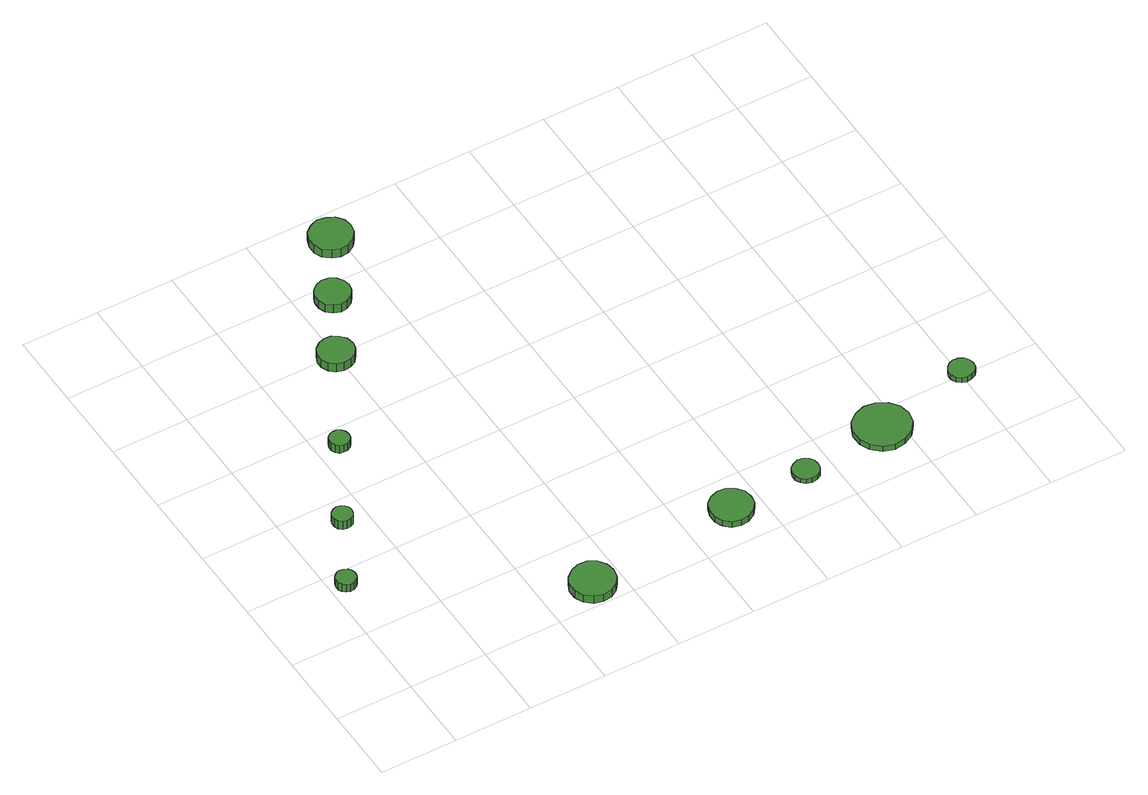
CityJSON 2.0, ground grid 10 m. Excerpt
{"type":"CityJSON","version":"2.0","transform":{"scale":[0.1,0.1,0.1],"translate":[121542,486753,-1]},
"CityObjects":{
"tree1":{"type":"SolitaryVegetationObject","attributes":{"function":"something"},"geometry":[{"type":"MultiSurface","lod":"1","boundaries":[[[0,1,2,3,4,5,6,7,8,9,10,11,12,13,14]],[[15,16,17,18,19,20,21,22,23,24,25,26,27,28,29]],[[0,29,28,1]],[[1,28,27,2]],[[2,27,26,3]],[[3,26,25,4]],[[4,25,24,5]],[[5,24,23,6]],[[6,23,22,7]],[[7,22,21,8]],[[8,21,20,9]],[[9,20,19,10]],[[10,19,18,11]],[[11,18,17,12]],[[12,17,16,13]],[[13,16,15,14]],[[14,15,29,0]]]}]},
"tree2":{"type":"SolitaryVegetationObject","attributes":{"function":"something"},"geometry":[{"type":"MultiSurface","lod":"1","boundaries":[[[30,31,32,33,34,35,36,37,38,39,40,41,42,43,44]],[[45,46,47,48,49,50,51,52,53,54,55,56,57,58,59]],[[30,59,58,31]],[[31,58,57,32]],[[32,57,56,33]],[[33,56,55,34]],[[34,55,54,35]],[[35,54,53,36]],[[36,53,52,37]],[[37,52,51,38]],[[38,51,50,39]],[[39,50,49,40]],[[40,49,48,41]],[[41,48,47,42]],[[42,47,46,43]],[[43,46,45,44]],[[44,45,59,30]]]}]},
"tree3":{"type":"SolitaryVegetationObject","attributes":{"function":"something"},"geometry":[{"type":"MultiSurface","lod":"1","boundaries":[[[60,61,62,63,64,65,66,67,68,69,70,71,72,73,74]],[[75,76,77,78,79,80,81,82,83,84,85,86,87,88,89]],[[60,89,88,61]],[[61,88,87,62]],[[62,87,86,63]],[[63,86,85,64]],[[64,85,84,65]],[[65,84,83,66]],[[66,83,82,67]],[[67,82,81,68]],[[68,81,80,69]],[[69,80,79,70]],[[70,79,78,71]],[[71,78,77,72]],[[72,77,76,73]],[[73,76,75,74]],[[74,75,89,60]]]}]},
"tree4":{"type":"SolitaryVegetationObject","attributes":{"function":"something"},"geometry":[{"type":"MultiSurface","lod":"1","boundaries":[[[90,91,92,93,94,95,96,97,98,99,100,101,102,103,104]],[[105,106,107,108,109,110,111,112,113,114,115,116,117,118,119]],[[90,119,118,91]],[[91,118,117,92]],[[92,117,116,93]],[[93,116,115,94]],[[94,115,114,95]],[[95,114,113,96]],[[96,113,112,97]],[[97,112,111,98]],[[98,111,110,99]],[[99,110,109,100]],[[100,109,108,101]],[[101,108,107,102]],[[102,107,106,103]],[[103,106,105,104]],[[104,105,119,90]]]}]},
"tree5":{"type":"SolitaryVegetationObject","attributes":{"function":"something"},"geometry":[{"type":"MultiSurface","lod":"1","boundaries":[[[120,121,122,123,124,125,126,127,128,129,130,131,132,133,134]],[[135,136,137,138,139,140,141,142,143,144,145,146,147,148,149]],[[120,149,148,121]],[[121,148,147,122]],[[122,147,146,123]],[[123,146,145,124]],[[124,145,144,125]],[[125,144,143,126]],[[126,143,142,127]],[[127,142,141,128]],[[128,141,140,129]],[[129,140,139,130]],[[130,139,138,131]],[[131,138,137,132]],[[132,137,136,133]],[[133,136,135,134]],[[134,135,149,120]]]}]},
"tree6":{"type":"SolitaryVegetationObject","attributes":{"function":"something"},"geometry":[{"type":"MultiSurface","lod":"1","boundaries":[[[150,151,152,153,154,155,156,157,158,159,160,161,162,163,164]],[[165,166,167,168,169,170,171,172,173,174,175,176,177,178,179]],[[150,179,178,151]],[[151,178,177,152]],[[152,177,176,153]],[[153,176,175,154]],[[154,175,174,155]],[[155,174,173,156]],[[156,173,172,157]],[[157,172,171,158]],[[158,171,170,159]],[[159,170,169,160]],[[160,169,168,161]],[[161,168,167,162]],[[162,167,166,163]],[[163,166,165,164]],[[164,165,179,150]]]}]},
"tree7":{"type":"SolitaryVegetationObject","attributes":{"function":"something"},"geometry":[{"type":"MultiSurface","lod":"1","boundaries":[[[180,181,182,183,184,185,186,187,188,189,190,191,192,193,194]],[[195,196,197,198,199,200,201,202,203,204,205,206,207,208,209]],[[180,209,208,181]],[[181,208,207,182]],[[182,207,206,183]],[[183,206,205,184]],[[184,205,204,185]],[[185,204,203,186]],[[186,203,202,187]],[[187,202,201,188]],[[188,201,200,189]],[[189,200,199,190]],[[190,199,198,191]],[[191,198,197,192]],[[192,197,196,193]],[[193,196,195,194]],[[194,195,209,180]]]}]},
"tree8":{"type":"SolitaryVegetationObject","attributes":{"function":"something"},"geometry":[{"type":"MultiSurface","lod":"1","boundaries":[[[210,211,212,213,214,215,216,217,218,219,220,221,222,223,224]],[[225,226,227,228,229,230,231,232,233,234,235,236,237,238,239]],[[210,239,238,211]],[[211,238,237,212]],[[212,237,236,213]],[[213,236,235,214]],[[214,235,234,215]],[[215,234,233,216]],[[216,233,232,217]],[[217,232,231,218]],[[218,231,230,219]],[[219,230,229,220]],[[220,229,228,221]],[[221,228,227,222]],[[222,227,226,223]],[[223,226,225,224]],[[224,225,239,210]]]}]},
"tree9":{"type":"SolitaryVegetationObject","attributes":{"function":"something"},"geometry":[{"type":"MultiSurface","lod":"1","boundaries":[[[240,241,242,243,244,245,246,247,248,249,250,251,252,253,254]],[[255,256,257,258,259,260,261,262,263,264,265,266,267,268,269]],[[240,269,268,241]],[[241,268,267,242]],[[242,267,266,243]],[[243,266,265,244]],[[244,265,264,245]],[[245,264,263,246]],[[246,263,262,247]],[[247,262,261,248]],[[248,261,260,249]],[[249,260,259,250]],[[250,259,258,251]],[[251,258,257,252]],[[252,257,256,253]],[[253,256,255,254]],[[254,255,269,240]]]}]},
"tree10":{"type":"SolitaryVegetationObject","attributes":{"function":"something"},"geometry":[{"type":"MultiSurface","lod":"1","boundaries":[[[270,271,272,273,274,275,276,277,278,279,280,281,282,283,284]],[[285,286,287,288,289,290,291,292,293,294,295,296,297,298,299]],[[270,299,298,271]],[[271,298,297,272]],[[272,297,296,273]],[[273,296,295,274]],[[274,295,294,275]],[[275,294,293,276]],[[276,293,292,277]],[[277,292,291,278]],[[278,291,290,279]],[[279,290,289,280]],[[280,289,288,281]],[[281,288,287,282]],[[282,287,286,283]],[[283,286,285,284]],[[284,285,299,270]]]}]},
"tree11":{"type":"SolitaryVegetationObject","attributes":{"function":"something"},"geometry":[{"type":"MultiSurface","lod":"1","boundaries":[[[300,301,302,303,304,305,306,307,308,309,310,311,312,313,314]],[[315,316,317,318,319,320,321,322,323,324,325,326,327,328,329]],[[300,329,328,301]],[[301,328,327,302]],[[302,327,326,303]],[[303,326,325,304]],[[304,325,324,305]],[[305,324,323,306]],[[306,323,322,307]],[[307,322,321,308]],[[308,321,320,309]],[[309,320,319,310]],[[310,319,318,311]],[[311,318,317,312]],[[312,317,316,313]],[[313,316,315,314]],[[314,315,329,300]]]}]}
},
"vertices":[
[32,177,22],[31,182,22],[28,187,22],[23,189,22],[18,190,22],[13,188,22],[9,185,22],[7,180,22],[7,174,22],[9,170,22],[13,166,22],[18,164,22],[23,165,22],[28,168,22],[31,172,22],[31,172,10],[28,168,10],[23,165,10],[18,164,10],[13,166,10],[9,170,10],[7,174,10],[7,180,10],[9,185,10],[13,188,10],[18,190,10],[23,189,10],[28,187,10],[31,182,10],[32,177,10],
[82,268,20],[81,273,20],[78,277,20],[73,280,20],[68,281,20],[63,279,20],[59,276,20],[57,271,20],[57,265,20],[59,260,20],[63,257,20],[68,255,20],[73,256,20],[78,258,20],[81,263,20],[81,263,7],[78,258,7],[73,256,7],[68,255,7],[63,257,7],[59,260,7],[57,265,7],[57,271,7],[59,276,7],[63,279,7],[68,281,7],[73,280,7],[78,277,7],[81,273,7],[82,268,7],
[142,374,19],[141,380,19],[138,384,19],[133,387,19],[128,387,19],[123,386,19],[119,382,19],[117,377,19],[117,372,19],[119,367,19],[123,363,19],[128,362,19],[133,362,19],[138,365,19],[141,369,19],[141,369,7],[138,365,7],[133,362,7],[128,362,7],[123,363,7],[119,367,7],[117,372,7],[117,377,7],[119,382,7],[123,386,7],[128,387,7],[133,387,7],[138,384,7],[141,380,7],[142,374,7],
[291,31,19],[289,42,19],[282,52,19],[272,58,19],[260,59,19],[249,55,19],[240,47,19],[235,37,19],[235,25,19],[240,14,19],[249,6,19],[260,3,19],[272,4,19],[282,10,19],[289,19,19],[289,19,7],[282,10,7],[272,4,7],[260,3,7],[249,6,7],[240,14,7],[235,25,7],[235,37,7],[240,47,7],[249,55,7],[260,59,7],[272,58,7],[282,52,7],[289,42,7],[291,31,7],
[221,496,20],[219,506,20],[213,513,20],[205,518,20],[196,519,20],[187,516,20],[180,510,20],[176,501,20],[176,492,20],[180,483,20],[187,477,20],[196,474,20],[205,475,20],[213,479,20],[219,487,20],[219,487,7],[213,479,7],[205,475,7],[196,474,7],[187,477,7],[180,483,7],[176,492,7],[176,501,7],[180,510,7],[187,516,7],[196,519,7],[205,518,7],[213,513,7],[219,506,7],[221,496,7],
[264,576,23],[262,585,23],[257,592,23],[249,597,23],[240,598,23],[231,595,23],[224,589,23],[221,581,23],[221,572,23],[224,563,23],[231,557,23],[240,554,23],[249,555,23],[257,560,23],[262,567,23],[262,567,10],[257,560,10],[249,555,10],[240,554,10],[231,557,10],[224,563,10],[221,572,10],[221,581,10],[224,589,10],[231,595,10],[240,598,10],[249,597,10],[257,592,10],[262,585,10],[264,576,10],
[489,52,16],[487,63,16],[480,72,16],[470,78,16],[459,79,16],[448,75,16],[440,68,16],[436,57,16],[436,46,16],[440,36,16],[448,28,16],[459,25,16],[470,26,16],[480,32,16],[487,41,16],[487,41,7],[480,32,7],[470,26,7],[459,25,7],[448,28,7],[440,36,7],[436,46,7],[436,57,7],[440,68,7],[448,75,7],[459,79,7],[470,78,7],[480,72,7],[487,63,7],[489,52,7],
[314,655,25],[312,666,25],[305,675,25],[295,680,25],[284,682,25],[274,678,25],[265,671,25],[261,660,25],[261,649,25],[265,639,25],[274,632,25],[284,628,25],[295,629,25],[305,635,25],[312,644,25],[312,644,12],[305,635,12],[295,629,12],[284,628,12],[274,632,12],[265,639,12],[261,649,12],[261,660,12],[265,671,12],[274,678,12],[284,682,12],[295,680,12],[305,675,12],[312,666,12],[314,655,12],
[583,59,14],[582,66,14],[578,71,14],[572,75,14],[565,76,14],[558,73,14],[553,69,14],[550,62,14],[550,55,14],[553,49,14],[558,44,14],[565,42,14],[572,43,14],[578,46,14],[582,52,14],[582,52,7],[578,46,7],[572,43,7],[565,42,7],[558,44,7],[553,49,7],[550,55,7],[550,62,7],[553,69,7],[558,73,7],[565,76,7],[572,75,7],[578,71,7],[582,66,7],[583,59,7],
[714,74,15],[711,88,15],[702,100,15],[689,107,15],[674,109,15],[660,104,15],[649,95,15],[643,81,15],[643,66,15],[649,53,15],[660,43,15],[674,38,15],[689,40,15],[702,47,15],[711,59,15],[711,59,7],[702,47,7],[689,40,7],[674,38,7],[660,43,7],[649,53,7],[643,66,7],[643,81,7],[649,95,7],[660,104,7],[674,109,7],[689,107,7],[702,100,7],[711,88,7],[714,74,7],
[819,104,15],[818,110,15],[814,116,15],[808,119,15],[801,120,15],[795,118,15],[790,113,15],[787,107,15],[787,101,15],[790,94,15],[795,90,15],[801,88,15],[808,89,15],[814,92,15],[818,97,15],[818,97,7],[814,92,7],[808,89,7],[801,88,7],[795,90,7],[790,94,7],[787,101,7],[787,107,7],[790,113,7],[795,118,7],[801,120,7],[808,119,7],[814,116,7],[818,110,7],[819,104,7]
]}
